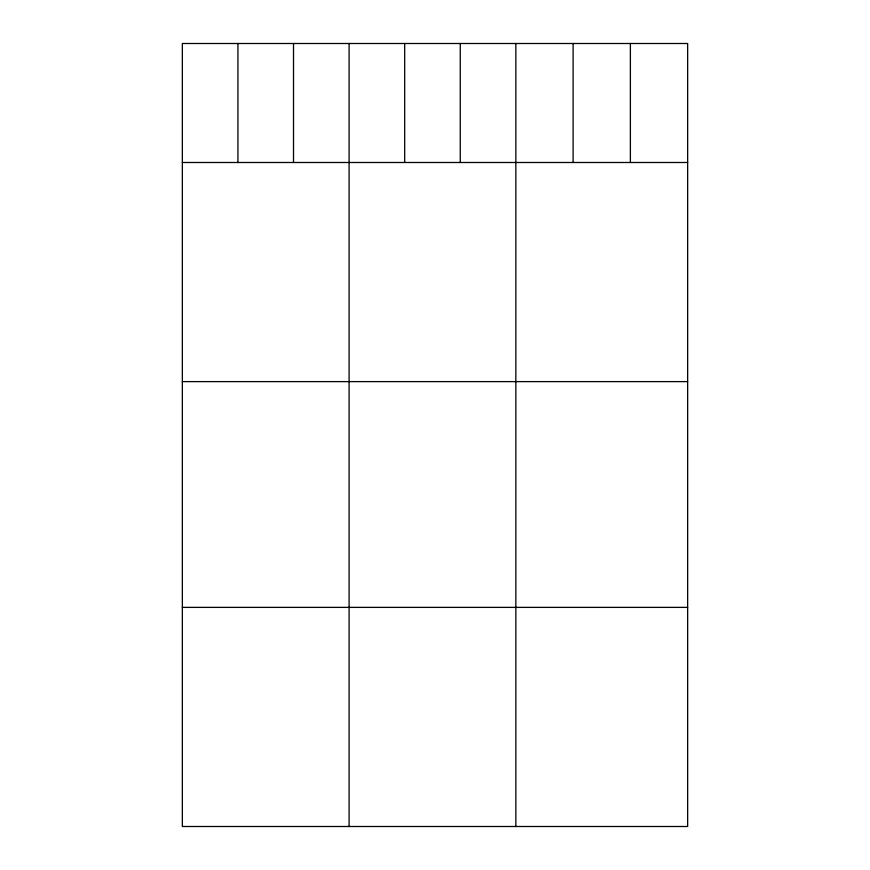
<?xml version="1.0" encoding="UTF-8"?>
<svg xmlns="http://www.w3.org/2000/svg" width="870" height="870" viewBox="0 0 870 870"><rect width="100%" height="100%" fill="white"/><g stroke="black" fill="none" stroke-linecap="round" stroke-linejoin="round"><path stroke-width="1.3" d="M687.648 162.494L687.648 826.5L182.352 826.5L182.352 43.5L687.648 43.5L687.648 162.494L182.352 162.494M182.352 381.615L687.648 381.615M182.352 607.38L687.648 607.38M630.38 43.5L630.38 162.494M573.112 43.5L573.112 162.494M515.845 43.5L515.845 826.5M460.263 43.5L460.263 162.494M404.68 43.5L404.68 162.494M349.098 43.5L349.098 826.5M293.516 43.5L293.516 162.494M237.934 43.5L237.934 162.494"/></g></svg>
